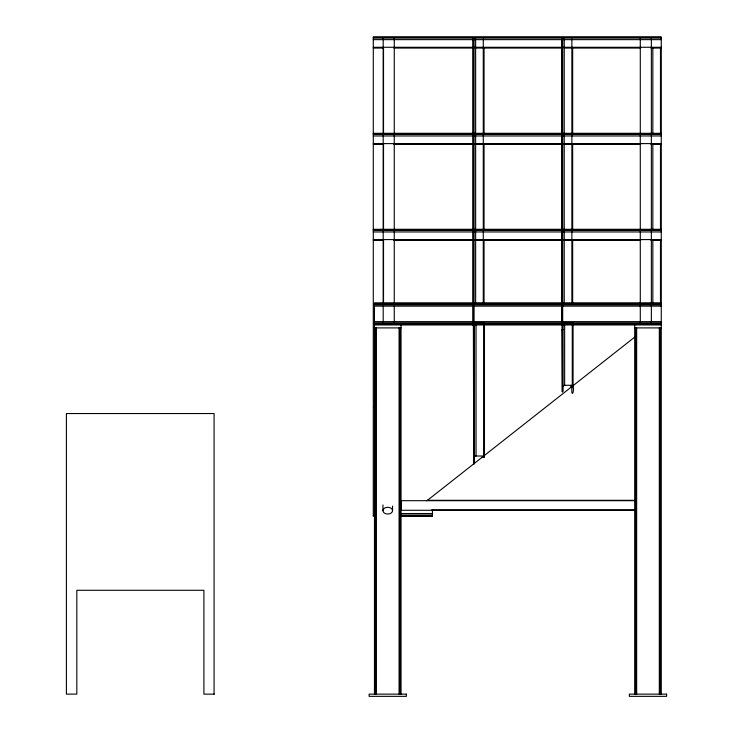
<?xml version="1.0" encoding="UTF-8"?>
<svg xmlns="http://www.w3.org/2000/svg" width="733" height="733" viewBox="0 0 733 733"><rect width="100%" height="100%" fill="white"/><g stroke="black" fill="none" stroke-linecap="round" stroke-linejoin="round"><path stroke-width="1.1" d="M373.289 515.858L373.518 515.308M474.489 463.778L473.381 464.301M474.489 329.429L473.381 329.942M484.431 322.951L473.381 322.602M484.458 455.505L483.679 456.018L476.038 456.018A1.548 1.026 0 0 0 474.489 457.053M563.091 329.429L561.982 329.942M573.032 322.951L563.091 322.602M373.518 324.353L374.068 324.215M426.762 500.868L634.925 336.96M660.873 37.988L661.258 37.319L373.289 37.319L373.518 37.859M660.873 134.304L661.258 133.635L373.289 133.635L373.518 134.185M660.873 230.299L661.258 229.621L373.289 229.621L373.518 230.171M483.881 323.317L476.038 323.335A1.548 1.026 0 0 0 474.938 323.638M572.482 323.317L564.639 323.335A1.548 1.026 0 0 0 563.549 323.638M563.091 386.309A1.548 1.026 0 0 1 564.639 385.283L572.281 385.283L573.059 384.77L573.059 323.949M561.982 324.701L562.312 391.898L563.091 391.385L563.091 324.362M473.381 324.701L473.71 462.633L474.489 462.12L474.489 324.362M474.288 37.859L472.977 37.859L472.977 325.278L474.077 325.278L474.077 37.859M562.889 37.859L561.579 37.859L561.579 325.278L562.687 325.278L562.687 37.859M373.289 38.089L661.258 38.089M373.289 39.637L661.258 39.637M373.289 47.279L661.258 47.279M373.289 48.057L383.579 48.057M393.859 48.057L472.712 48.057M474.993 48.057L561.845 48.057M564.126 48.057L640.688 48.057M650.977 48.057L661.258 48.057M373.289 133.305L661.258 133.305M373.289 134.414L661.258 134.414M373.289 135.962L661.258 135.962M373.289 143.604L661.258 143.604M373.289 144.383L383.579 144.383M393.859 144.383L472.712 144.383M474.993 144.383L561.845 144.383M564.126 144.383L640.688 144.383M650.977 144.383L661.258 144.383M373.289 229.292L661.258 229.292M373.289 230.4L661.258 230.4M373.289 231.949L661.258 231.949M373.289 239.59L661.258 239.59M373.289 240.369L383.579 240.369M393.859 240.369L472.712 240.369M474.993 240.369L561.845 240.369M564.126 240.369L640.688 240.369M650.977 240.369L661.258 240.369M661.276 302.821L374.453 302.821L374.453 694.133M374.453 303.902L661.276 303.902M374.453 304.873L661.276 304.873M374.453 306.137L661.276 306.137M374.453 321.631L661.276 321.631M374.453 322.896L661.276 322.896M374.453 323.867L661.276 323.867M374.453 324.948L661.276 324.948M374.453 327.898L401.043 327.898M634.696 327.898L661.276 327.898M570.842 385.934L573.059 385.934M373.518 406.503L373.518 407.053M482.241 456.851L484.458 456.851M481.499 457.594L484.458 457.071L484.458 323.959M427.119 500.309L634.815 500.309M635.199 500.685L401.253 500.685L401.253 510.278L635.199 510.278M431.682 509.911L634.815 509.911M400.594 513.531L432.452 513.531M400.594 515.079L432.452 515.079M400.594 515.858L432.452 515.858L432.067 515.18M400.594 516.188L432.452 516.188L432.452 509.545M214.329 694.133L203.911 694.133L203.911 590.294L76.818 590.294L76.818 694.133L66.401 694.133L66.401 413.549L214.073 413.549L214.073 694.133M661.276 694.133L661.258 36.98L373.289 36.98L373.289 516.188M660.479 48.387L660.479 133.965M660.479 144.227L660.479 229.796M660.479 240.067L660.479 302.821M660.351 327.898L660.351 694.133M659.315 327.898L659.315 694.133M652.837 48.387L652.837 133.965M652.837 144.227L652.837 229.796M652.837 240.067L652.837 302.821M651.362 38.125L651.362 303.233M651.362 305.524L651.362 322.667M640.285 38.125L640.285 303.233M640.285 305.524L640.285 322.667M636.656 327.898L636.656 694.133M636.336 500.685L636.336 510.278M635.621 327.898L635.621 694.133M634.696 324.948L634.696 694.133M573.059 385.457C574.535 393.337 570.952 397.643 571.951 387.198M572.656 48.167L572.656 134.047M572.656 144.355L572.656 230.235M572.656 240.543L572.656 303.526M572.281 324.462L572.281 385.283M571.877 39.005L571.877 303.526M564.639 324.462L564.639 385.283M564.236 39.005L564.236 303.526M562.312 329.942L562.312 391.898M561.909 37.859L561.909 325.278M484.046 48.167L484.046 134.047M484.046 144.355L484.046 230.235M484.046 240.543L484.046 303.526M483.679 324.481L483.679 456.018M483.276 39.005L483.276 303.526M476.038 324.481L476.038 456.018M475.635 39.005L475.635 303.526M473.71 329.942L473.71 462.633M473.307 37.859L473.307 325.278M401.043 324.948L401.043 694.133M400.108 327.898L400.108 694.133M399.073 327.898L399.073 694.133M394.262 38.125L394.262 302.647M394.262 306.082L394.262 322.108M392.549 506.082L392.549 510.663A4.801 3.39 0 0 1 385.347 513.595A4.801 3.39 0 0 1 385.347 507.722A4.801 3.39 0 0 1 392.549 510.663M383.524 48.433L383.524 134.313M383.524 143.476L383.524 229.356M383.524 239.664L383.524 302.647M383.185 38.125L383.185 302.647M383.185 306.082L383.185 322.108M382.947 504.936L382.947 510.663M376.423 327.898L376.423 694.133M375.388 327.898L375.388 694.133M570.805 386.722A1.548 1.045 0 0 1 571.951 387.73M406.366 694.133L369.13 694.133L369.13 696.35L406.366 696.35L406.366 694.133M666.599 694.133L629.372 694.133L629.372 696.35L666.599 696.35L666.599 694.133"/></g></svg>
